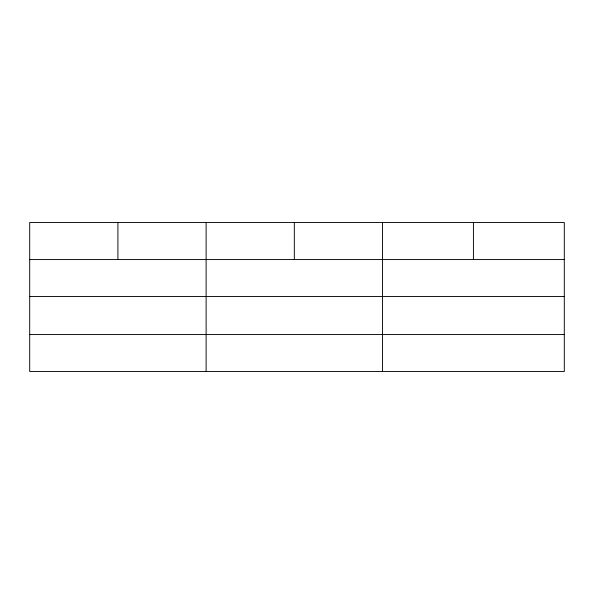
<?xml version="1.0" encoding="UTF-8"?>
<svg xmlns="http://www.w3.org/2000/svg" width="594" height="594" viewBox="0 0 594 594"><rect width="100%" height="100%" fill="white"/><g stroke="black" fill="none" stroke-linecap="round" stroke-linejoin="round"><path stroke-width="0.89" d="M564.3 296.503L564.3 222.498L29.7 222.498L29.7 371.502L564.3 371.502L564.3 296.503L29.7 296.503M29.7 259.563L564.3 259.563M29.7 334.563L564.3 334.563M473.418 222.498L473.418 259.563M382.536 222.498L382.536 371.502M294.327 222.498L294.327 259.563M206.118 222.498L206.118 371.502M117.909 222.498L117.909 259.563"/></g></svg>
